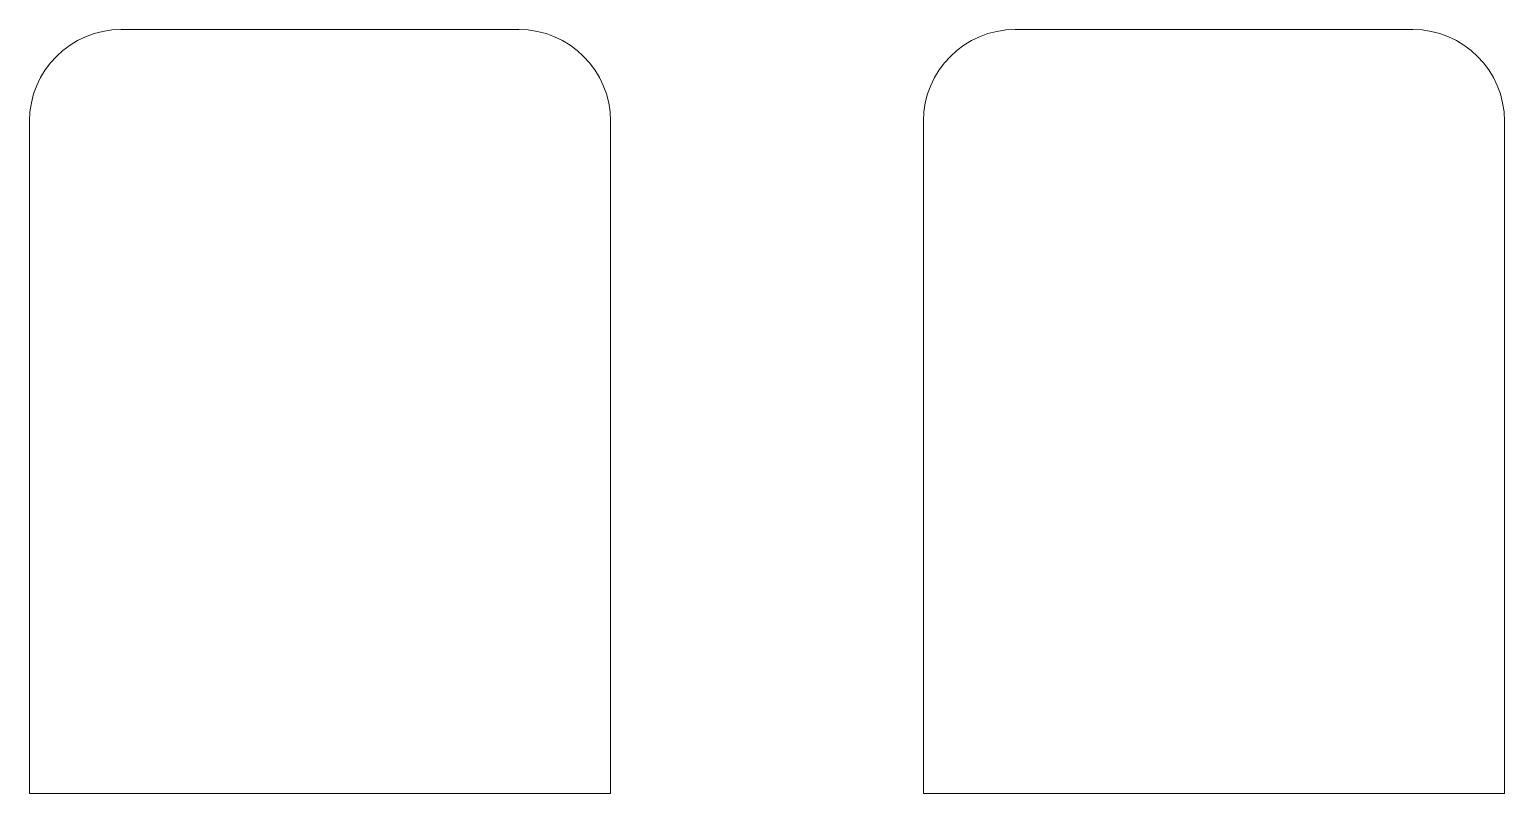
# Model space of a CAD drawing. Header units: millimetres. Extents: x -202 to 440, y -81 to 100.
# Drawn here: x -201.62 to -153.39, y 75.3 to 100.3 of the extents above; entities that cross this region are included whole.
import ezdxf

# ---------------------------------------------------------------- set-up
doc = ezdxf.new("R2010")
doc.units = ezdxf.units.MM
doc.header["$MEASUREMENT"] = 0
doc.layers.add('Cut', color=7, linetype='Continuous')

msp = doc.modelspace()

# ---------------------------------------------------------------- linework, layer by layer
at = {"layer": 'Cut', "color": 250, "lineweight": 9}
for points in [[(-201.6236, 75.3023), (-201.6236, 75.3023), (-182.6236, 75.3023), (-182.6236, 75.3023), (-182.6236, 75.3023), (-182.6236, 75.3023), (-182.6236, 97.3023), (-182.6236, 97.3023), (-182.6236, 97.3023), (-182.6236, 98.9522), (-183.9736, 100.3022), (-185.6236, 100.3022), (-185.6236, 100.3022), (-185.6236, 100.3022), (-198.6236, 100.3022), (-198.6236, 100.3022), (-198.6236, 100.3022), (-200.2736, 100.3022), (-201.6236, 98.9522), (-201.6236, 97.3023), (-201.6236, 97.3023), (-201.6236, 97.3023), (-201.6236, 75.3023), (-201.6236, 75.3023)], [(-172.3934, 75.3023), (-172.3934, 75.3023), (-153.3934, 75.3023), (-153.3934, 75.3023), (-153.3934, 75.3023), (-153.3934, 75.3023), (-153.3934, 97.3023), (-153.3934, 97.3023), (-153.3934, 97.3023), (-153.3934, 98.9522), (-154.7434, 100.3022), (-156.3934, 100.3022), (-156.3934, 100.3022), (-156.3934, 100.3022), (-169.3934, 100.3022), (-169.3934, 100.3022), (-169.3934, 100.3022), (-171.0434, 100.3022), (-172.3934, 98.9522), (-172.3934, 97.3023), (-172.3934, 97.3023), (-172.3934, 97.3023), (-172.3934, 75.3023), (-172.3934, 75.3023)]]:
    msp.add_open_spline(points, degree=3, knots=[0, 0, 0, 0, 0.1428571, 0.1428571, 0.1428571, 0.1428571, 0.2857143, 0.2857143, 0.2857143, 0.2857143, 0.4285714, 0.4285714, 0.4285714, 0.4285714, 0.5714286, 0.5714286, 0.5714286, 0.5714286, 0.7142857, 0.7142857, 0.7142857, 0.7142857, 1, 1, 1, 1], dxfattribs=at)

doc.saveas('drawing.dxf')
